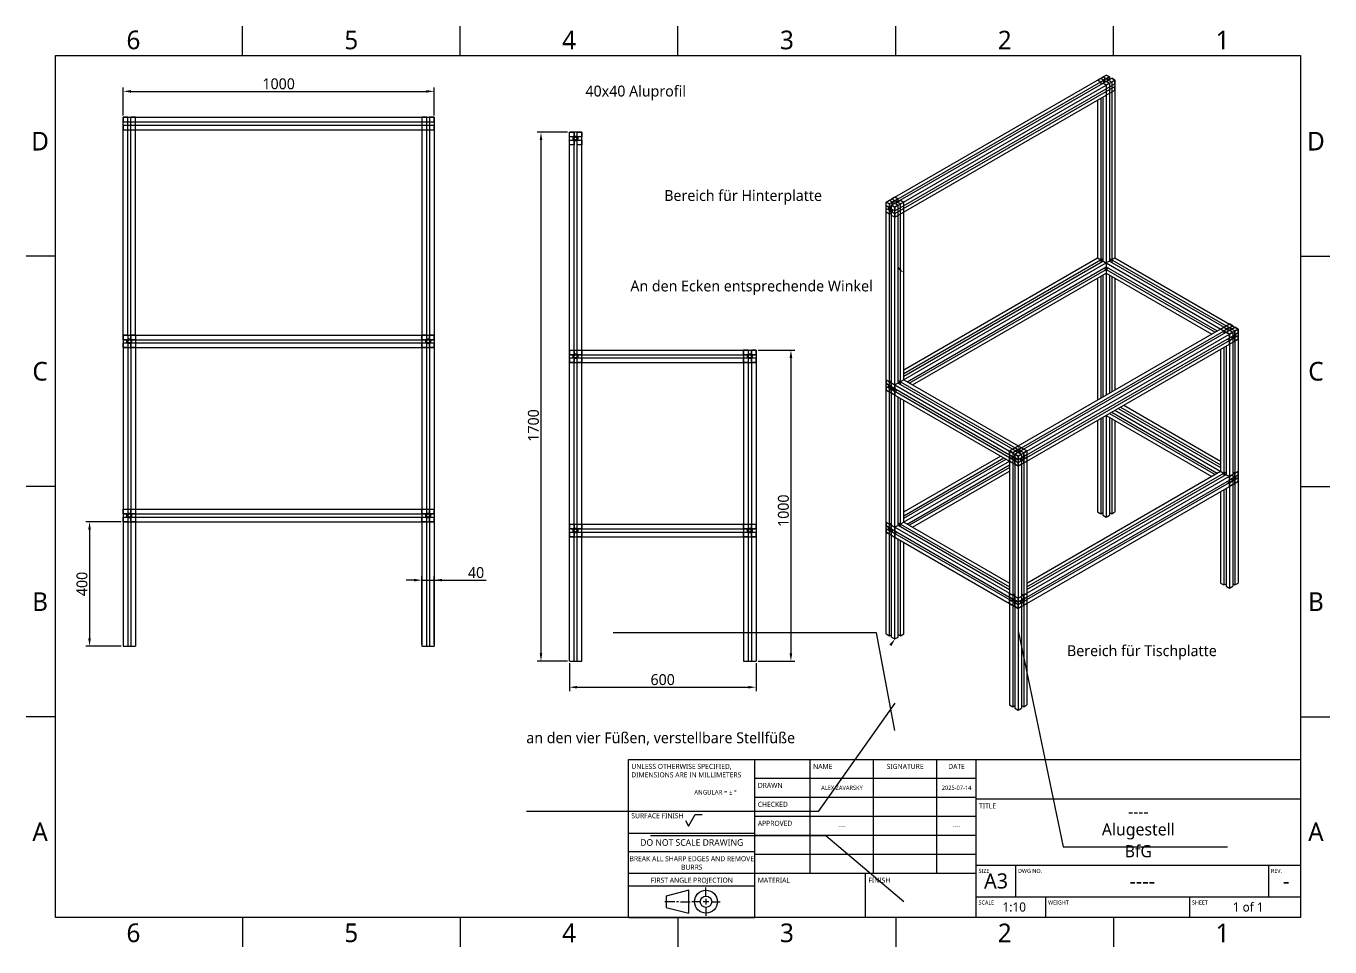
# Model space of a CAD drawing. Extents: x 1 to 420, y 0 to 296.
import ezdxf

# ---------------------------------------------------------------- set-up
doc = ezdxf.new("R2010")
doc.units = 0
doc.header["$LTSCALE"] = 12.7
doc.header["$MEASUREMENT"] = 0
doc.header["$PDMODE"] = 33
doc.header["$PDSIZE"] = 1
doc.layers.get('DEFPOINTS').update_dxf_attribs({"linetype": 'CONTINUOUS'})
for name, color, linetype in [('ANNOTATION_TEXT', 7, 'CONTINUOUS'), ('BORDER_FRAME', 7, 'CONTINUOUS'), ('BORDER_ZONES', 7, 'CONTINUOUS'), ('TITLE_BLOCK', 7, 'CONTINUOUS'), ('VISIBLE', 7, 'CONTINUOUS')]:
    doc.layers.add(name, color=color, linetype=linetype)
doc.styles.add('ONSHAPE-STANDARD', font='NotoSans-Regular.ttf')
doc.styles.add('ONSHAPE-STANDARD-DIMENSION', font='')
doc.styles.add('ONSHAPE-STANDARD-FIELDS', font='')
doc.styles.add('ONSHAPE-STANDARD-NOTESTYLE', font='Noto Sans', dxfattribs={"height": 3.5})
doc.styles.get('ONSHAPE-STANDARD-DIMENSION').set_extended_font_data('Noto Sans')
doc.styles.get('ONSHAPE-STANDARD-FIELDS').set_extended_font_data('Noto Sans')
doc.dimstyles.new('ONSHAPE-ISO-25$0', dxfattribs={"dimtxt": 3.5, "dimasz": 2.5, "dimexe": 1.25, "dimexo": 0.625, "dimtad": 1, "dimtxsty": 'ONSHAPE-STANDARD-DIMENSION', "dimcen": 2.5, "dimclrd": 7, "dimclre": 7, "dimclrt": 7, "dimadec": 1, "dimazin": 3, "dimtfac": 1, "dimtmove": 0, "dimatfit": 3})

# ---------------------------------------------------------------- blocks, each defined once
blk = doc.blocks.new('*D1')
at = {"layer": 'ANNOTATION_TEXT', "color": 7}
for p, q in [((125.67, 118.4), (123.17, 118.4)), ((128.17, 97.79), (128.17, 119.65)), ((128.17, 118.4), (132.17, 118.4)), ((132.17, 97.79), (132.17, 119.65)), ((132.17, 118.4), (148.85, 118.4)), ((134.67, 118.4), (137.17, 118.4))]:
    blk.add_line(p, q, dxfattribs=at)
for points in [[(125.67, 117.99), (125.67, 118.82), (128.17, 118.4)], [(134.67, 118.82), (134.67, 117.99), (132.17, 118.4)]]:
    blk.add_solid(points, dxfattribs=at)
at = {"layer": 'DEFPOINTS', "color": 0}
for p in [(132.17, 118.4), (132.17, 118.4), (128.17, 97.17), (132.17, 97.17)]:
    blk.add_point(p, dxfattribs=at)
at = {"layer": 'ANNOTATION_TEXT', "color": 7, "insert": (145.61, 120.82), "char_height": 3.5, "attachment_point": 5, "style": 'ONSHAPE-STANDARD-DIMENSION'}
blk.add_mtext('40', dxfattribs=at)
blk = doc.blocks.new('*D2')
at = {"layer": 'ANNOTATION_TEXT', "color": 7}
for p, q in [((236.21, 192.35), (248.04, 192.35)), ((246.79, 189.85), (246.79, 94.85)), ((236.21, 92.35), (248.04, 92.35))]:
    blk.add_line(p, q, dxfattribs=at)
for points in [[(247.21, 189.85), (246.37, 189.85), (246.79, 192.35)], [(246.37, 94.85), (247.21, 94.85), (246.79, 92.35)]]:
    blk.add_solid(points, dxfattribs=at)
at = {"layer": 'DEFPOINTS', "color": 0}
for p in [(235.58, 192.35), (235.58, 92.35), (246.79, 92.35), (246.79, 92.35)]:
    blk.add_point(p, dxfattribs=at)
at = {"layer": 'ANNOTATION_TEXT', "color": 7, "insert": (244.37, 140.72), "char_height": 3.5, "attachment_point": 5, "rotation": 90, "style": 'ONSHAPE-STANDARD-DIMENSION'}
blk.add_mtext('1000', dxfattribs=at)
blk = doc.blocks.new('*D3')
at = {"layer": 'ANNOTATION_TEXT', "color": 7}
for p, q in [((174.96, 262.35), (165.22, 262.35)), ((166.47, 259.85), (166.47, 94.85)), ((174.96, 92.35), (165.22, 92.35))]:
    blk.add_line(p, q, dxfattribs=at)
for points in [[(166.89, 259.85), (166.06, 259.85), (166.47, 262.35)], [(166.06, 94.85), (166.89, 94.85), (166.47, 92.35)]]:
    blk.add_solid(points, dxfattribs=at)
at = {"layer": 'DEFPOINTS', "color": 0}
for p in [(175.58, 262.35), (166.47, 92.35), (166.47, 92.35), (175.58, 92.35)]:
    blk.add_point(p, dxfattribs=at)
at = {"layer": 'ANNOTATION_TEXT', "color": 7, "insert": (164.05, 168.12), "char_height": 3.5, "attachment_point": 5, "rotation": 90, "style": 'ONSHAPE-STANDARD-DIMENSION'}
blk.add_mtext('1700', dxfattribs=at)
blk = doc.blocks.new('*D4')
at = {"layer": 'ANNOTATION_TEXT', "color": 7}
for p, q in [((175.58, 91.73), (175.58, 82.73)), ((235.58, 91.73), (235.58, 82.73)), ((178.08, 83.98), (233.08, 83.98))]:
    blk.add_line(p, q, dxfattribs=at)
for points in [[(178.08, 84.4), (178.08, 83.57), (175.58, 83.98)], [(233.08, 83.57), (233.08, 84.4), (235.58, 83.98)]]:
    blk.add_solid(points, dxfattribs=at)
at = {"layer": 'DEFPOINTS', "color": 0}
for p in [(175.58, 92.35), (235.58, 92.35), (235.58, 83.98), (235.58, 83.98)]:
    blk.add_point(p, dxfattribs=at)
at = {"layer": 'ANNOTATION_TEXT', "color": 7, "insert": (205.58, 86.4), "char_height": 3.5, "attachment_point": 5, "style": 'ONSHAPE-STANDARD-DIMENSION'}
blk.add_mtext('600', dxfattribs=at)
blk = doc.blocks.new('*D5')
at = {"layer": 'ANNOTATION_TEXT', "color": 7}
for p, q in [((32.17, 267.79), (32.17, 276.76)), ((132.17, 267.79), (132.17, 276.76)), ((34.67, 275.51), (129.67, 275.51))]:
    blk.add_line(p, q, dxfattribs=at)
for points in [[(34.67, 275.93), (34.67, 275.1), (32.17, 275.51)], [(129.67, 275.1), (129.67, 275.93), (132.17, 275.51)]]:
    blk.add_solid(points, dxfattribs=at)
at = {"layer": 'DEFPOINTS', "color": 0}
for p in [(132.17, 275.51), (132.17, 275.51), (32.17, 267.17), (132.17, 267.17)]:
    blk.add_point(p, dxfattribs=at)
at = {"layer": 'ANNOTATION_TEXT', "color": 7, "insert": (82.17, 277.93), "char_height": 3.5, "attachment_point": 5, "style": 'ONSHAPE-STANDARD-DIMENSION'}
blk.add_mtext('1000', dxfattribs=at)
blk = doc.blocks.new('*D6')
at = {"layer": 'ANNOTATION_TEXT', "color": 7}
for p, q in [((31.55, 137.17), (20.15, 137.17)), ((21.4, 134.67), (21.4, 99.67)), ((31.55, 97.17), (20.15, 97.17))]:
    blk.add_line(p, q, dxfattribs=at)
for points in [[(21.82, 134.67), (20.98, 134.67), (21.4, 137.17)], [(20.98, 99.67), (21.82, 99.67), (21.4, 97.17)]]:
    blk.add_solid(points, dxfattribs=at)
at = {"layer": 'DEFPOINTS', "color": 0}
for p in [(32.17, 137.17), (21.4, 97.17), (21.4, 97.17), (32.17, 97.17)]:
    blk.add_point(p, dxfattribs=at)
at = {"layer": 'ANNOTATION_TEXT', "color": 7, "insert": (18.98, 117.17), "char_height": 3.5, "attachment_point": 5, "rotation": 90, "style": 'ONSHAPE-STANDARD-DIMENSION'}
blk.add_mtext('400', dxfattribs=at)

msp = doc.modelspace()

# ---------------------------------------------------------------- linework, layer by layer
at = {"layer": 'ANNOTATION_TEXT', "extrusion": (0, 0.942037, 0.33551)}
msp.add_lwpolyline([(-283.047, -44.821), (-258.0158, -108.0167), (-201.6193, -108.0167)], dxfattribs=at)
at = {"layer": 'ANNOTATION_TEXT', "extrusion": (0, 0.746215, 0.665704)}
msp.add_lwpolyline([(-280.2186, -105.2774), (-274.3205, -152.4734), (-189.6618, -152.4734)], dxfattribs=at)
at = {"layer": 'ANNOTATION_TEXT', "extrusion": (0, 0.684416, -0.729092)}
msp.add_lwpolyline([(-319.8166, 140.1131), (-334.2777, 44.79), (-387.0549, 44.79)], dxfattribs=at)
at = {"layer": 'ANNOTATION_TEXT', "extrusion": (0, -0.501132, -0.865371)}
msp.add_lwpolyline([(280.2186, -91.1673), (255.4948, -50.8441), (161.7618, -50.8441)], dxfattribs=at)
at = {"layer": 'ANNOTATION_TEXT'}
for points in [[(281.4087, 219.1016), (283.047, 217.1678), (280.8701, 218.4657)], [(280.1668, 180.4172), (280.2186, 177.8832), (279.3478, 180.2634)], [(319.9179, 159.0209), (319.8166, 161.5533), (320.7338, 159.1906)], [(278.4333, 97.7006), (280.2186, 99.4996), (279.1133, 97.2188)]]:
    msp.add_solid(points, dxfattribs=at)
at = {"layer": 'BORDER_FRAME'}
for p, q in [((10.5, 10), (10.5, 287)), ((10.5, 287), (410.5, 287)), ((410.5, 287), (410.5, 10)), ((410.5, 10), (10.5, 10))]:
    msp.add_line(p, q, dxfattribs=at)
at = {"layer": 'BORDER_ZONES'}
for p, q in [((70.5, 287), (70.5, 296.5)), ((140.5, 287), (140.5, 296.5)), ((210.5, 287), (210.5, 296.5)), ((280.5, 287), (280.5, 296.5)), ((350.5, 287), (350.5, 296.5)), ((10.5, 222.5), (1, 222.5)), ((410.5, 222.5), (420, 222.5)), ((10.5, 148.5), (1, 148.5)), ((410.5, 148.5), (420, 148.5)), ((10.5, 74.5), (1, 74.5)), ((410.5, 74.5), (420, 74.5)), ((70.5, 10), (70.5, 0.5)), ((140.5, 10), (140.5, 0.5)), ((210.5, 10), (210.5, 0.5)), ((280.5, 10), (280.5, 0.5)), ((350.5, 10), (350.5, 0.5))]:
    msp.add_line(p, q, dxfattribs=at)
at = {"layer": 'TITLE_BLOCK'}
for p, q in [((194.6, 10), (194.6, 60.8)), ((194.6, 60.8), (235.24, 60.8)), ((235.24, 10), (235.24, 60.8)), ((235.24, 60.8), (306.36, 60.8)), ((253.02, 24.224), (253.02, 60.8)), ((273.34, 24.224), (273.34, 60.8)), ((293.66, 24.224), (293.66, 60.8)), ((306.36, 10), (306.36, 60.8)), ((306.36, 60.8), (410.5, 60.8)), ((235.24, 54.704), (306.36, 54.704)), ((235.24, 48.608), (306.36, 48.608)), ((306.36, 48.1), (410.5, 48.1)), ((213.904, 39.3298), (216.0376, 43.0253)), ((216.0376, 43.0253), (218.2728, 43.0253)), ((235.24, 42.512), (306.36, 42.512)), ((212.888, 41.0896), (213.904, 39.3298)), ((194.6, 37.0256), (235.24, 37.0256)), ((235.24, 36.416), (306.36, 36.416)), ((194.6, 31.1328), (235.24, 31.1328)), ((235.24, 30.32), (306.36, 30.32)), ((306.36, 26.764), (410.5, 26.764)), ((319.06, 16.604), (319.06, 26.764)), ((400.34, 16.604), (400.34, 26.764)), ((194.6, 24.224), (235.24, 24.224)), ((235.24, 24.224), (306.36, 24.224)), ((270.8, 10), (270.8, 24.224)), ((194.6, 20.16), (235.24, 20.16)), ((214.0056, 18.697), (206.6904, 16.8682)), ((206.6904, 16.8682), (206.6904, 13.2106)), ((214.0056, 11.3818), (214.0056, 18.697)), ((219.492, 16.8682), (219.492, 19.6114)), ((209.4336, 15.0394), (206.2332, 15.0394)), ((206.6904, 13.2106), (214.0056, 11.3818)), ((210.7138, 15.0394), (209.9822, 15.0394)), ((211.2624, 15.0394), (214.4628, 15.0394)), ((217.6632, 15.0394), (214.92, 15.0394)), ((220.4064, 15.0394), (218.5776, 15.0394)), ((219.492, 15.9538), (219.492, 14.125)), ((219.492, 13.2106), (219.492, 10.4674)), ((221.3208, 15.0394), (224.064, 15.0394)), ((306.36, 16.604), (410.5, 16.604)), ((328.712, 10), (328.712, 16.604)), ((374.94, 10), (374.94, 16.604)), ((194.6, 10), (235.24, 10))]:
    msp.add_line(p, q, dxfattribs=at)
for radius in [3.6576, 1.8288]:
    msp.add_circle((219.492, 15.0394), radius, dxfattribs=at)
at = {"layer": 'VISIBLE'}
for p, q in [((277.3902, 239.937), (348.1008, 280.7618)), ((347.0402, 280.1494), (348.1008, 280.7618)), ((348.1008, 280.7618), (349.1615, 280.1494)), ((349.1615, 280.1494), (348.1008, 280.7618)), ((278.4508, 239.3246), (349.1615, 280.1494)), ((279.1579, 238.9164), (349.8686, 279.7412)), ((280.2186, 238.304), (350.9293, 279.1288)), ((280.2186, 237.0792), (350.9293, 277.9041)), ((280.2186, 236.2628), (350.9293, 277.0876)), ((345.2724, 279.1288), (346.3331, 279.7412)), ((346.3331, 278.5164), (345.2724, 279.1288)), ((346.3331, 279.7412), (347.2169, 279.2309)), ((347.2169, 279.0268), (346.3331, 278.5164)), ((346.3331, 278.5164), (346.3331, 277.7)), ((347.9241, 279.6391), (347.0402, 280.1494)), ((347.0402, 278.1082), (347.9241, 278.6185)), ((348.1008, 277.4958), (347.0402, 278.1082)), ((347.2169, 279.2309), (347.9241, 279.6391)), ((347.9241, 278.6185), (347.2169, 279.0268)), ((347.2169, 279.0268), (347.2169, 278.2103)), ((349.1615, 278.1082), (348.1008, 277.4958)), ((348.1008, 277.4958), (348.1008, 177.8832)), ((349.1615, 280.1494), (348.2776, 279.6391)), ((348.2776, 279.6391), (348.9847, 279.2309)), ((348.9847, 279.0268), (348.2776, 278.6185)), ((348.2776, 278.6185), (349.1615, 278.1082)), ((348.9847, 279.2309), (349.8686, 279.7412)), ((349.8686, 278.5164), (348.9847, 279.0268)), ((349.1615, 280.1494), (349.1615, 279.3329)), ((349.1615, 279.3329), (349.1615, 280.1494)), ((349.1615, 278.1082), (349.1615, 220.9534)), ((349.8686, 279.7412), (350.9293, 279.1288)), ((350.9293, 279.1288), (349.8686, 279.7412)), ((350.9293, 279.1288), (349.8686, 278.5164)), ((349.8686, 278.5164), (349.8686, 220.5452)), ((350.9293, 279.1288), (350.9293, 221.9741)), ((350.9293, 277.9041), (350.9293, 279.1288)), ((350.9293, 275.8628), (350.9293, 277.0876)), ((280.2186, 235.038), (350.9293, 275.8628)), ((345.2724, 272.5968), (345.2724, 221.9741)), ((346.3331, 273.2092), (346.3331, 220.5452)), ((347.0402, 273.6175), (347.0402, 220.9534)), ((32.1704, 267.1694), (32.1704, 265.6694)), ((32.1704, 197.1694), (32.1704, 267.1694)), ((33.6704, 267.1694), (32.1704, 267.1694)), ((32.1704, 267.1694), (132.1704, 267.1694)), ((32.1704, 265.6694), (132.1704, 265.6694)), ((32.1704, 264.6694), (32.1704, 263.1694)), ((32.1704, 264.6694), (132.1704, 264.6694)), ((33.6704, 197.1694), (33.6704, 267.1694)), ((34.6704, 197.1694), (34.6704, 267.1694)), ((36.1704, 267.1694), (34.6704, 267.1694)), ((36.1704, 197.1694), (36.1704, 267.1694)), ((129.6704, 267.1694), (128.1704, 267.1694)), ((128.1704, 267.1694), (128.1704, 197.1694)), ((129.6704, 267.1694), (129.6704, 197.1694)), ((132.1704, 267.1694), (130.6704, 267.1694)), ((130.6704, 267.1694), (130.6704, 197.1694)), ((132.1704, 267.1694), (132.1704, 197.1694)), ((132.1704, 265.6694), (132.1704, 267.1694)), ((132.1704, 263.1694), (132.1704, 264.6694)), ((32.1704, 263.1694), (132.1704, 263.1694)), ((177.0821, 262.3525), (175.5821, 262.3525)), ((175.5821, 92.3525), (175.5821, 262.3525)), ((175.5821, 262.3525), (177.0821, 262.3525)), ((175.5821, 260.8525), (175.5821, 262.3525)), ((176.8321, 260.8525), (175.5821, 260.8525)), ((175.5821, 259.8525), (176.8321, 259.8525)), ((175.5821, 258.3525), (175.5821, 259.8525)), ((176.8321, 259.8525), (176.8321, 260.8525)), ((178.0821, 262.3525), (177.0821, 262.3525)), ((177.0821, 92.3525), (177.0821, 262.3525)), ((177.0821, 262.3525), (177.0821, 261.1025)), ((177.0821, 261.1025), (178.0821, 261.1025)), ((178.0821, 92.3525), (178.0821, 262.3525)), ((179.5821, 262.3525), (178.0821, 262.3525)), ((178.0821, 262.3525), (179.5821, 262.3525)), ((178.0821, 261.1025), (178.0821, 262.3525)), ((179.5821, 260.8525), (178.3321, 260.8525)), ((178.3321, 260.8525), (178.3321, 259.8525)), ((178.3321, 259.8525), (179.5821, 259.8525)), ((179.5821, 92.3525), (179.5821, 262.3525)), ((179.5821, 262.3525), (179.5821, 260.8525)), ((179.5821, 259.8525), (179.5821, 258.3525)), ((177.0821, 258.3525), (175.5821, 258.3525)), ((177.0821, 259.6025), (177.0821, 258.3525)), ((178.0821, 259.6025), (177.0821, 259.6025)), ((178.0821, 258.3525), (178.0821, 259.6025)), ((179.5821, 258.3525), (178.0821, 258.3525)), ((277.3902, 239.937), (278.4508, 240.5494)), ((278.4508, 239.3246), (277.3902, 239.937)), ((277.3902, 101.1326), (277.3902, 239.937)), ((277.3902, 239.937), (278.4508, 239.3246)), ((277.3902, 238.7122), (277.3902, 239.937)), ((278.4508, 240.5494), (279.3347, 240.039)), ((279.3347, 239.8349), (278.4508, 239.3246)), ((278.4508, 100.5202), (278.4508, 239.3246)), ((278.4508, 239.3246), (278.4508, 238.304)), ((279.1579, 240.9576), (280.2186, 241.57)), ((280.0418, 240.4473), (279.1579, 240.9576)), ((279.1579, 238.9164), (280.0418, 239.4267)), ((280.2186, 238.304), (279.1579, 238.9164)), ((279.1579, 100.1119), (279.1579, 238.9164)), ((279.1579, 238.9164), (280.2186, 238.304)), ((279.1579, 237.8957), (279.1579, 238.9164)), ((279.3347, 240.039), (280.0418, 240.4473)), ((279.3347, 239.0184), (279.3347, 239.8349)), ((280.0418, 239.4267), (279.3347, 239.8349)), ((280.2186, 241.57), (281.2792, 240.9576)), ((281.2792, 238.9164), (280.2186, 238.304)), ((281.2792, 240.9576), (280.3954, 240.4473)), ((280.3954, 240.4473), (281.1025, 240.039)), ((281.1025, 239.8349), (280.3954, 239.4267)), ((280.3954, 239.4267), (281.2792, 238.9164)), ((281.1025, 240.039), (281.9863, 240.5494)), ((281.9863, 239.3246), (281.1025, 239.8349)), ((281.2792, 240.1411), (281.2792, 240.9576)), ((281.2792, 181.7616), (281.2792, 238.9164)), ((281.9863, 240.5494), (283.047, 239.937)), ((283.047, 239.937), (281.9863, 239.3246)), ((281.9863, 181.3534), (281.9863, 239.3246)), ((283.047, 182.7822), (283.047, 239.937)), ((278.274, 238.2019), (277.3902, 238.7122)), ((277.3902, 237.8957), (278.274, 237.3854)), ((277.3902, 236.671), (277.3902, 237.8957)), ((278.4508, 236.0586), (277.3902, 236.671)), ((278.274, 237.3854), (278.274, 238.2019)), ((278.4508, 238.304), (279.1579, 238.7122)), ((278.4508, 238.304), (279.1579, 237.8957)), ((278.4508, 237.0792), (278.4508, 236.0586)), ((279.1579, 236.671), (278.4508, 237.0792)), ((278.4508, 236.0586), (279.1579, 236.4669)), ((279.1579, 235.6504), (279.1579, 236.671)), ((280.2186, 235.038), (279.1579, 235.6504)), ((279.3347, 237.5896), (279.3347, 236.7731)), ((280.2186, 237.0792), (279.3347, 237.5896)), ((279.3347, 236.7731), (280.2186, 236.2628)), ((280.2186, 99.4996), (280.2186, 238.304)), ((280.2186, 238.304), (280.2186, 237.0792)), ((280.2186, 236.2628), (280.2186, 235.038)), ((280.2186, 181.1492), (350.9293, 221.9741)), ((283.047, 186.0482), (345.2724, 221.9741)), ((283.047, 184.8235), (347.0402, 221.7699)), ((283.047, 184.007), (347.0402, 220.9534)), ((284.1077, 182.1699), (348.1008, 219.1163)), ((284.8148, 181.7616), (348.8079, 218.7081)), ((345.2724, 221.9741), (387.6988, 197.4792)), ((347.3937, 218.7081), (383.1026, 198.0915)), ((348.1008, 219.1163), (383.8097, 198.4998)), ((349.1615, 221.7699), (389.4666, 198.4998)), ((349.1615, 220.9534), (388.7595, 198.0915)), ((350.9293, 221.9741), (390.5272, 199.1122)), ((285.8754, 181.1492), (348.1008, 217.0751)), ((345.2724, 215.4421), (345.2724, 176.2503)), ((346.3331, 216.0545), (346.3331, 176.8626)), ((347.0402, 216.4627), (347.0402, 177.2709)), ((348.1008, 217.0751), (382.042, 197.4792)), ((349.1615, 216.4627), (349.1615, 178.4956)), ((349.8686, 216.0545), (349.8686, 178.9039)), ((350.9293, 215.4421), (350.9293, 179.5162)), ((32.1704, 195.6694), (32.1704, 197.1694)), ((32.1704, 197.1694), (33.6704, 197.1694)), ((32.1704, 197.1694), (32.1704, 195.6694)), ((32.1704, 197.1694), (132.1704, 197.1694)), ((33.6704, 197.1694), (32.1704, 197.1694)), ((32.1704, 197.1694), (32.1704, 97.1694)), ((33.6704, 197.1694), (33.6704, 195.9194)), ((33.6704, 197.1694), (33.6704, 97.1694)), ((34.6704, 197.1694), (36.1704, 197.1694)), ((34.6704, 195.9194), (34.6704, 197.1694)), ((36.1704, 197.1694), (34.6704, 197.1694)), ((34.6704, 197.1694), (34.6704, 97.1694)), ((36.1704, 197.1694), (36.1704, 195.6694)), ((36.1704, 197.1694), (36.1704, 97.1694)), ((128.1704, 195.6694), (128.1704, 197.1694)), ((128.1704, 197.1694), (129.6704, 197.1694)), ((129.6704, 197.1694), (128.1704, 197.1694)), ((128.1704, 197.1694), (128.1704, 97.1694)), ((129.6704, 197.1694), (129.6704, 195.9194)), ((129.6704, 197.1694), (129.6704, 97.1694)), ((130.6704, 195.9194), (130.6704, 197.1694)), ((130.6704, 197.1694), (132.1704, 197.1694)), ((130.6704, 197.1694), (130.6704, 97.1694)), ((132.1704, 197.1694), (130.6704, 197.1694)), ((132.1704, 195.6694), (132.1704, 197.1694)), ((132.1704, 197.1694), (132.1704, 195.6694)), ((132.1704, 197.1694), (132.1704, 97.1694)), ((316.9881, 159.9203), (387.6988, 200.7452)), ((318.0488, 159.3079), (388.7595, 200.1328)), ((318.7559, 158.8997), (389.4666, 199.7245)), ((319.8166, 158.2873), (390.5272, 199.1122)), ((319.8166, 157.0626), (390.5272, 197.8874)), ((319.8166, 156.2461), (390.5272, 197.0709)), ((384.8704, 199.1122), (385.931, 199.7245)), ((385.931, 198.4998), (384.8704, 199.1122)), ((385.931, 199.7245), (386.8149, 199.2142)), ((386.8149, 199.0101), (385.931, 198.4998)), ((385.931, 198.4998), (385.931, 197.6833)), ((386.6382, 200.1328), (387.6988, 200.7452)), ((387.522, 199.6225), (386.6382, 200.1328)), ((386.6382, 198.0915), (387.522, 198.6018)), ((387.6988, 197.4792), (386.6382, 198.0915)), ((386.8149, 199.2142), (387.522, 199.6225)), ((387.522, 198.6018), (386.8149, 199.0101)), ((388.7595, 200.1328), (387.6988, 200.7452)), ((387.6988, 200.7452), (388.7595, 200.1328)), ((387.6988, 197.4792), (388.7595, 198.0915)), ((388.7595, 198.0915), (387.6988, 197.4792)), ((387.6988, 196.2544), (387.6988, 197.4792)), ((387.6988, 197.4792), (387.6988, 115.8295)), ((388.7595, 200.1328), (387.8756, 199.6225)), ((387.8756, 199.6225), (388.5827, 199.2142)), ((388.5827, 199.0101), (387.8756, 198.6018)), ((387.8756, 198.6018), (388.7595, 198.0915)), ((388.5827, 199.2142), (389.4666, 199.7245)), ((389.4666, 198.4998), (388.5827, 199.0101)), ((388.7595, 198.0915), (388.7595, 197.0709)), ((388.7595, 198.0915), (388.7595, 116.4419)), ((388.7595, 197.0709), (389.4666, 197.4792)), ((390.5272, 199.1122), (389.4666, 199.7245)), ((389.4666, 199.7245), (390.5272, 199.1122)), ((389.4666, 198.4998), (390.5272, 199.1122)), ((390.5272, 199.1122), (389.4666, 198.4998)), ((389.4666, 197.4792), (389.4666, 198.4998)), ((389.4666, 198.4998), (389.4666, 116.8501)), ((390.5272, 197.8874), (389.6434, 197.3771)), ((389.6434, 197.3771), (389.6434, 196.5606)), ((389.6434, 196.5606), (390.5272, 197.0709)), ((390.5272, 197.8874), (390.5272, 199.1122)), ((390.5272, 199.1122), (390.5272, 197.8874)), ((390.5272, 199.1122), (390.5272, 117.4625)), ((390.5272, 195.8462), (390.5272, 197.0709)), ((390.5272, 197.0709), (390.5272, 195.8462)), ((33.4204, 195.6694), (32.1704, 195.6694)), ((32.1704, 195.6694), (132.1704, 195.6694)), ((32.1704, 194.6694), (33.4204, 194.6694)), ((32.1704, 193.1694), (32.1704, 194.6694)), ((32.1704, 194.6694), (32.1704, 193.1694)), ((32.1704, 194.6694), (132.1704, 194.6694)), ((33.6704, 193.1694), (32.1704, 193.1694)), ((32.1704, 193.1694), (132.1704, 193.1694)), ((33.4204, 194.6694), (33.4204, 195.6694)), ((33.6704, 195.9194), (34.6704, 195.9194)), ((34.6704, 194.4194), (33.6704, 194.4194)), ((33.6704, 194.4194), (33.6704, 193.1694)), ((34.6704, 193.1694), (34.6704, 194.4194)), ((36.1704, 193.1694), (34.6704, 193.1694)), ((34.9204, 195.6694), (34.9204, 194.6694)), ((36.1704, 195.6694), (34.9204, 195.6694)), ((34.9204, 194.6694), (36.1704, 194.6694)), ((36.1704, 194.6694), (36.1704, 193.1694)), ((129.4204, 195.6694), (128.1704, 195.6694)), ((128.1704, 194.6694), (129.4204, 194.6694)), ((128.1704, 193.1694), (128.1704, 194.6694)), ((129.6704, 193.1694), (128.1704, 193.1694)), ((129.4204, 194.6694), (129.4204, 195.6694)), ((129.6704, 195.9194), (130.6704, 195.9194)), ((129.6704, 194.4194), (129.6704, 193.1694)), ((130.6704, 194.4194), (129.6704, 194.4194)), ((130.6704, 193.1694), (130.6704, 194.4194)), ((132.1704, 193.1694), (130.6704, 193.1694)), ((130.9204, 195.6694), (130.9204, 194.6694)), ((132.1704, 195.6694), (130.9204, 195.6694)), ((130.9204, 194.6694), (132.1704, 194.6694)), ((132.1704, 193.1694), (132.1704, 194.6694)), ((132.1704, 194.6694), (132.1704, 193.1694)), ((319.8166, 155.0213), (390.5272, 195.8462)), ((385.931, 193.1926), (385.931, 151.9595)), ((386.6382, 193.6008), (386.6382, 152.3677)), ((386.9917, 195.8462), (387.6988, 195.4379)), ((388.5827, 196.7647), (387.6988, 196.2544)), ((387.6988, 195.4379), (388.5827, 195.9482)), ((387.6988, 194.2132), (387.6988, 195.4379)), ((388.7595, 194.8256), (387.6988, 194.2132)), ((388.5827, 195.9482), (388.5827, 196.7647)), ((389.4666, 196.2544), (388.7595, 195.8462)), ((388.7595, 195.8462), (388.7595, 194.8256)), ((389.4666, 195.2338), (389.4666, 196.2544)), ((390.5272, 195.8462), (389.4666, 195.2338)), ((175.5821, 190.8525), (175.5821, 192.3525)), ((175.5821, 192.3525), (177.0821, 192.3525)), ((175.5821, 192.3525), (235.5821, 192.3525)), ((175.5821, 192.3525), (175.5821, 190.8525)), ((176.8321, 190.8525), (175.5821, 190.8525)), ((175.5821, 190.8525), (235.5821, 190.8525)), ((175.5821, 188.3525), (175.5821, 189.8525)), ((175.5821, 189.8525), (176.8321, 189.8525)), ((175.5821, 189.8525), (175.5821, 188.3525)), ((175.5821, 189.8525), (235.5821, 189.8525)), ((176.8321, 189.8525), (176.8321, 190.8525)), ((177.0821, 192.3525), (177.0821, 191.1025)), ((177.0821, 191.1025), (178.0821, 191.1025)), ((178.0821, 189.6025), (177.0821, 189.6025)), ((177.0821, 189.6025), (177.0821, 188.3525)), ((178.0821, 191.1025), (178.0821, 192.3525)), ((178.0821, 192.3525), (179.5821, 192.3525)), ((178.0821, 188.3525), (178.0821, 189.6025)), ((179.5821, 190.8525), (178.3321, 190.8525)), ((178.3321, 190.8525), (178.3321, 189.8525)), ((178.3321, 189.8525), (179.5821, 189.8525)), ((179.5821, 192.3525), (179.5821, 190.8525)), ((179.5821, 189.8525), (179.5821, 188.3525)), ((231.5821, 192.3525), (233.0821, 192.3525)), ((231.5821, 190.8525), (231.5821, 192.3525)), ((233.0821, 192.3525), (231.5821, 192.3525)), ((231.5821, 192.3525), (231.5821, 92.3525)), ((232.8321, 190.8525), (231.5821, 190.8525)), ((231.5821, 189.8525), (232.8321, 189.8525)), ((231.5821, 188.3525), (231.5821, 189.8525)), ((232.8321, 189.8525), (232.8321, 190.8525)), ((233.0821, 192.3525), (233.0821, 191.1025)), ((233.0821, 192.3525), (233.0821, 92.3525)), ((233.0821, 191.1025), (234.0821, 191.1025)), ((233.0821, 189.6025), (233.0821, 188.3525)), ((234.0821, 189.6025), (233.0821, 189.6025)), ((234.0821, 192.3525), (235.5821, 192.3525)), ((234.0821, 191.1025), (234.0821, 192.3525)), ((234.0821, 192.3525), (234.0821, 92.3525)), ((235.5821, 192.3525), (234.0821, 192.3525)), ((234.0821, 188.3525), (234.0821, 189.6025)), ((235.5821, 190.8525), (234.3321, 190.8525)), ((234.3321, 190.8525), (234.3321, 189.8525)), ((234.3321, 189.8525), (235.5821, 189.8525)), ((235.5821, 190.8525), (235.5821, 192.3525)), ((235.5821, 192.3525), (235.5821, 190.8525)), ((235.5821, 192.3525), (235.5821, 92.3525)), ((235.5821, 188.3525), (235.5821, 189.8525)), ((235.5821, 189.8525), (235.5821, 188.3525)), ((384.8704, 192.5802), (384.8704, 153.3883)), ((177.0821, 188.3525), (175.5821, 188.3525)), ((175.5821, 188.3525), (235.5821, 188.3525)), ((179.5821, 188.3525), (178.0821, 188.3525)), ((233.0821, 188.3525), (231.5821, 188.3525)), ((235.5821, 188.3525), (234.0821, 188.3525)), ((277.3902, 182.7822), (278.4508, 182.1699)), ((277.3902, 181.5575), (277.3902, 182.7822)), ((277.3902, 182.7822), (277.3902, 181.5575)), ((277.3902, 182.7822), (319.8166, 158.2873)), ((278.274, 181.0472), (277.3902, 181.5575)), ((277.3902, 181.5575), (319.8166, 157.0626)), ((277.3902, 180.741), (278.274, 180.2307)), ((277.3902, 179.5162), (277.3902, 180.741)), ((277.3902, 180.741), (277.3902, 179.5162)), ((277.3902, 180.741), (319.8166, 156.2461)), ((278.274, 180.2307), (278.274, 181.0472)), ((278.4508, 182.1699), (279.1579, 182.5781)), ((278.4508, 182.1699), (278.4508, 181.1492)), ((278.4508, 181.1492), (279.1579, 180.741)), ((279.1579, 181.7616), (280.2186, 181.1492)), ((279.1579, 180.741), (279.1579, 181.7616)), ((280.2186, 179.9245), (279.3347, 180.4348)), ((279.3347, 180.4348), (279.3347, 179.6183)), ((280.2186, 181.1492), (280.2186, 179.9245)), ((281.2792, 182.5781), (321.5843, 159.3079)), ((281.2792, 181.7616), (320.8772, 158.8997)), ((283.047, 182.7822), (322.645, 159.9203)), ((278.4508, 178.9039), (277.3902, 179.5162)), ((277.3902, 179.5162), (319.8166, 155.0213)), ((279.1579, 179.5162), (278.4508, 179.9245)), ((278.4508, 179.9245), (278.4508, 178.9039)), ((279.1579, 178.4956), (279.1579, 179.5162)), ((280.2186, 177.8832), (279.1579, 178.4956)), ((279.3347, 179.6183), (280.2186, 179.108)), ((280.2186, 179.108), (280.9257, 179.5162)), ((280.2186, 179.108), (280.2186, 177.8832)), ((281.2792, 136.0378), (281.2792, 177.2709)), ((281.9863, 135.6295), (281.9863, 176.8626)), ((283.047, 137.0584), (283.047, 176.2503)), ((349.1615, 171.9636), (383.1026, 152.3677)), ((349.8686, 172.3719), (383.8097, 152.776)), ((350.9293, 172.9843), (387.6988, 151.7554)), ((351.9899, 173.5966), (384.8704, 154.6131)), ((352.697, 174.0049), (384.8704, 155.4296)), ((353.7577, 174.6173), (384.8704, 156.6543)), ((345.2724, 169.7183), (345.2724, 140.3244)), ((346.3331, 170.3307), (346.3331, 139.712)), ((347.0402, 170.7389), (347.0402, 139.3038)), ((348.1008, 171.3513), (348.1008, 138.6914)), ((348.1008, 171.3513), (382.042, 151.7554)), ((349.1615, 170.7389), (349.1615, 139.3038)), ((349.8686, 170.3307), (349.8686, 139.712)), ((350.9293, 169.7183), (350.9293, 140.3244)), ((316.9881, 159.9203), (318.0488, 160.5327)), ((316.9881, 159.9203), (318.0488, 159.3079)), ((316.9881, 158.6956), (316.9881, 159.9203)), ((316.9881, 159.9203), (316.9881, 78.2707)), ((318.0488, 159.3079), (316.9881, 159.9203)), ((318.0488, 160.5327), (318.9327, 160.0224)), ((318.9327, 159.8183), (318.0488, 159.3079)), ((318.0488, 159.3079), (318.0488, 158.2873)), ((318.0488, 159.3079), (318.0488, 77.6583)), ((318.7559, 160.9409), (319.8166, 161.5533)), ((319.6398, 160.4306), (318.7559, 160.9409)), ((318.7559, 158.8997), (319.6398, 159.41)), ((318.9327, 160.0224), (319.6398, 160.4306)), ((319.6398, 159.41), (318.9327, 159.8183)), ((319.8166, 161.5533), (320.8772, 160.9409)), ((320.8772, 160.9409), (319.9933, 160.4306)), ((319.9933, 160.4306), (320.7004, 160.0224)), ((320.7004, 159.8183), (319.9933, 159.41)), ((319.9933, 159.41), (320.8772, 158.8997)), ((320.7004, 160.0224), (321.5843, 160.5327)), ((321.5843, 159.3079), (320.7004, 159.8183)), ((321.5843, 160.5327), (322.645, 159.9203)), ((321.5843, 159.3079), (322.645, 159.9203)), ((322.645, 159.9203), (321.5843, 159.3079)), ((321.5843, 158.2873), (321.5843, 159.3079)), ((321.5843, 159.3079), (321.5843, 77.6583)), ((322.645, 159.9203), (322.645, 158.6956)), ((322.645, 159.9203), (322.645, 78.2707)), ((280.2186, 135.4254), (316.9881, 156.6543)), ((283.047, 140.3244), (314.1597, 158.2873)), ((283.047, 139.0997), (315.2204, 157.675)), ((283.047, 138.2832), (315.9275, 157.2667)), ((284.1077, 136.446), (316.9881, 155.4296)), ((317.872, 158.1853), (316.9881, 158.6956)), ((316.9881, 157.8791), (317.872, 157.3688)), ((316.9881, 156.6543), (316.9881, 157.8791)), ((318.0488, 156.042), (316.9881, 156.6543)), ((317.872, 157.3688), (317.872, 158.1853)), ((318.0488, 158.2873), (318.7559, 157.8791)), ((318.0488, 157.0626), (318.0488, 156.042)), ((318.7559, 156.6543), (318.0488, 157.0626)), ((318.7559, 158.8997), (319.8166, 158.2873)), ((318.7559, 157.8791), (318.7559, 158.8997)), ((318.7559, 158.8997), (318.7559, 77.25)), ((319.8166, 158.2873), (318.7559, 158.8997)), ((318.7559, 155.6337), (318.7559, 156.6543)), ((319.8166, 155.0213), (318.7559, 155.6337)), ((318.9327, 157.5729), (318.9327, 156.7564)), ((319.8166, 157.0626), (318.9327, 157.5729)), ((318.9327, 156.7564), (319.8166, 156.2461)), ((319.8166, 158.2873), (320.8772, 158.8997)), ((320.8772, 158.8997), (319.8166, 158.2873)), ((319.8166, 157.0626), (319.8166, 158.2873)), ((319.8166, 158.2873), (319.8166, 157.0626)), ((319.8166, 158.2873), (319.8166, 76.6377)), ((320.7004, 157.5729), (319.8166, 157.0626)), ((319.8166, 156.2461), (320.7004, 156.7564)), ((319.8166, 155.0213), (319.8166, 156.2461)), ((319.8166, 156.2461), (319.8166, 155.0213)), ((320.8772, 155.6337), (319.8166, 155.0213)), ((320.7004, 156.7564), (320.7004, 157.5729)), ((320.8772, 158.8997), (320.8772, 157.8791)), ((320.8772, 158.8997), (320.8772, 77.25)), ((320.8772, 157.8791), (321.5843, 158.2873)), ((321.5843, 157.0626), (320.8772, 156.6543)), ((320.8772, 156.6543), (320.8772, 155.6337)), ((321.5843, 156.042), (321.5843, 157.0626)), ((322.645, 156.6543), (321.5843, 156.042)), ((322.645, 158.6956), (321.7611, 158.1853)), ((321.7611, 158.1853), (321.7611, 157.3688)), ((321.7611, 157.3688), (322.645, 157.8791)), ((322.645, 157.8791), (322.645, 156.6543)), ((284.8148, 136.0378), (316.9881, 154.6131)), ((285.8754, 135.4254), (316.9881, 153.3883)), ((319.8166, 112.5635), (390.5272, 153.3883)), ((319.8166, 111.3388), (390.5272, 152.1636)), ((319.8166, 110.5223), (390.5272, 151.3471)), ((322.645, 117.4625), (384.8704, 153.3883)), ((322.645, 116.2378), (386.6382, 153.1842)), ((322.645, 115.4213), (386.6382, 152.3677)), ((387.6988, 151.7554), (388.7595, 152.3677)), ((387.6988, 150.5306), (387.6988, 151.7554)), ((388.5827, 151.0409), (387.6988, 150.5306)), ((388.5827, 150.2244), (388.5827, 151.0409)), ((388.7595, 153.1842), (389.4666, 152.776)), ((388.7595, 152.3677), (388.7595, 151.3471)), ((388.7595, 151.3471), (389.4666, 151.7554)), ((389.4666, 152.776), (390.5272, 153.3883)), ((389.4666, 151.7554), (389.4666, 152.776)), ((390.5272, 152.1636), (389.6434, 151.6533)), ((389.6434, 151.6533), (389.6434, 150.8368)), ((389.6434, 150.8368), (390.5272, 151.3471)), ((390.5272, 152.1636), (390.5272, 153.3883)), ((390.5272, 153.3883), (390.5272, 152.1636)), ((390.5272, 150.1224), (390.5272, 151.3471)), ((390.5272, 151.3471), (390.5272, 150.1224)), ((319.8166, 109.2975), (390.5272, 150.1224)), ((384.8704, 146.8564), (384.8704, 117.4625)), ((385.931, 147.4687), (385.931, 116.8501)), ((386.6382, 147.877), (386.6382, 116.4419)), ((386.9917, 150.1224), (387.6988, 149.7141)), ((387.6988, 149.7141), (388.5827, 150.2244)), ((387.6988, 148.4894), (387.6988, 149.7141)), ((388.7595, 149.1017), (387.6988, 148.4894)), ((389.4666, 150.5306), (388.7595, 150.1224)), ((388.7595, 150.1224), (388.7595, 149.1017)), ((389.4666, 149.51), (389.4666, 150.5306)), ((390.5272, 150.1224), (389.4666, 149.51)), ((32.1704, 141.1694), (32.1704, 139.6694)), ((32.1704, 141.1694), (132.1704, 141.1694)), ((32.1704, 139.6694), (32.1704, 141.1694)), ((32.1704, 141.1694), (33.6704, 141.1694)), ((32.1704, 139.6694), (132.1704, 139.6694)), ((33.4204, 139.6694), (32.1704, 139.6694)), ((32.1704, 138.6694), (32.1704, 137.1694)), ((32.1704, 138.6694), (132.1704, 138.6694)), ((32.1704, 138.6694), (33.4204, 138.6694)), ((32.1704, 137.1694), (32.1704, 138.6694)), ((33.4204, 138.6694), (33.4204, 139.6694)), ((33.6704, 141.1694), (33.6704, 139.9194)), ((33.6704, 139.9194), (34.6704, 139.9194)), ((33.6704, 138.4194), (33.6704, 137.1694)), ((34.6704, 138.4194), (33.6704, 138.4194)), ((34.6704, 139.9194), (34.6704, 141.1694)), ((34.6704, 141.1694), (36.1704, 141.1694)), ((34.6704, 137.1694), (34.6704, 138.4194)), ((34.9204, 139.6694), (34.9204, 138.6694)), ((36.1704, 139.6694), (34.9204, 139.6694)), ((34.9204, 138.6694), (36.1704, 138.6694)), ((36.1704, 141.1694), (36.1704, 139.6694)), ((36.1704, 138.6694), (36.1704, 137.1694)), ((128.1704, 139.6694), (128.1704, 141.1694)), ((128.1704, 141.1694), (129.6704, 141.1694)), ((129.4204, 139.6694), (128.1704, 139.6694)), ((128.1704, 138.6694), (129.4204, 138.6694)), ((128.1704, 137.1694), (128.1704, 138.6694)), ((129.4204, 138.6694), (129.4204, 139.6694)), ((129.6704, 141.1694), (129.6704, 139.9194)), ((129.6704, 139.9194), (130.6704, 139.9194)), ((129.6704, 138.4194), (129.6704, 137.1694)), ((130.6704, 138.4194), (129.6704, 138.4194)), ((130.6704, 139.9194), (130.6704, 141.1694)), ((130.6704, 141.1694), (132.1704, 141.1694)), ((130.6704, 137.1694), (130.6704, 138.4194)), ((130.9204, 139.6694), (130.9204, 138.6694)), ((132.1704, 139.6694), (130.9204, 139.6694)), ((130.9204, 138.6694), (132.1704, 138.6694)), ((132.1704, 139.6694), (132.1704, 141.1694)), ((132.1704, 141.1694), (132.1704, 139.6694)), ((132.1704, 137.1694), (132.1704, 138.6694)), ((132.1704, 138.6694), (132.1704, 137.1694)), ((345.2724, 140.3244), (346.3331, 139.712)), ((346.3331, 139.712), (347.0402, 140.1203)), ((347.0402, 139.3038), (348.1008, 138.6914)), ((348.1008, 138.6914), (349.1615, 139.3038)), ((349.1615, 140.1203), (349.8686, 139.712)), ((349.8686, 139.712), (350.9293, 140.3244)), ((32.1704, 137.1694), (132.1704, 137.1694)), ((33.6704, 137.1694), (32.1704, 137.1694)), ((36.1704, 137.1694), (34.6704, 137.1694)), ((129.6704, 137.1694), (128.1704, 137.1694)), ((132.1704, 137.1694), (130.6704, 137.1694)), ((175.5821, 136.3525), (177.0821, 136.3525)), ((175.5821, 134.8525), (175.5821, 136.3525)), ((175.5821, 136.3525), (235.5821, 136.3525)), ((175.5821, 136.3525), (175.5821, 134.8525)), ((176.8321, 134.8525), (175.5821, 134.8525)), ((175.5821, 134.8525), (235.5821, 134.8525)), ((176.8321, 133.8525), (176.8321, 134.8525)), ((177.0821, 136.3525), (177.0821, 135.1025)), ((177.0821, 135.1025), (178.0821, 135.1025)), ((178.0821, 136.3525), (179.5821, 136.3525)), ((178.0821, 135.1025), (178.0821, 136.3525)), ((179.5821, 134.8525), (178.3321, 134.8525)), ((178.3321, 134.8525), (178.3321, 133.8525)), ((179.5821, 136.3525), (179.5821, 134.8525)), ((231.5821, 136.3525), (233.0821, 136.3525)), ((231.5821, 134.8525), (231.5821, 136.3525)), ((232.8321, 134.8525), (231.5821, 134.8525)), ((232.8321, 133.8525), (232.8321, 134.8525)), ((233.0821, 136.3525), (233.0821, 135.1025)), ((233.0821, 135.1025), (234.0821, 135.1025)), ((234.0821, 136.3525), (235.5821, 136.3525)), ((234.0821, 135.1025), (234.0821, 136.3525)), ((235.5821, 134.8525), (234.3321, 134.8525)), ((234.3321, 134.8525), (234.3321, 133.8525)), ((235.5821, 136.3525), (235.5821, 134.8525)), ((235.5821, 134.8525), (235.5821, 136.3525)), ((277.3902, 137.0584), (278.4508, 136.446)), ((277.3902, 135.8337), (277.3902, 137.0584)), ((277.3902, 137.0584), (277.3902, 135.8337)), ((277.3902, 137.0584), (319.8166, 112.5635)), ((278.274, 135.3234), (277.3902, 135.8337)), ((277.3902, 135.8337), (319.8166, 111.3388)), ((277.3902, 135.0172), (278.274, 134.5069)), ((277.3902, 133.7924), (277.3902, 135.0172)), ((277.3902, 135.0172), (277.3902, 133.7924)), ((277.3902, 135.0172), (319.8166, 110.5223)), ((278.274, 134.5069), (278.274, 135.3234)), ((278.4508, 136.446), (279.1579, 136.8543)), ((278.4508, 136.446), (278.4508, 135.4254)), ((278.4508, 135.4254), (279.1579, 135.0172)), ((278.4508, 134.2007), (278.4508, 133.1801)), ((279.1579, 133.7924), (278.4508, 134.2007)), ((279.1579, 136.0378), (280.2186, 135.4254)), ((279.1579, 135.0172), (279.1579, 136.0378)), ((280.2186, 134.2007), (279.3347, 134.711)), ((279.3347, 134.711), (279.3347, 133.8945)), ((280.2186, 135.4254), (280.2186, 134.2007)), ((281.2792, 136.8543), (316.9881, 116.2378)), ((281.2792, 136.0378), (316.9881, 115.4213)), ((283.047, 137.0584), (316.9881, 117.4625)), ((175.5821, 133.8525), (176.8321, 133.8525)), ((175.5821, 132.3525), (175.5821, 133.8525)), ((175.5821, 133.8525), (175.5821, 132.3525)), ((175.5821, 133.8525), (235.5821, 133.8525)), ((177.0821, 132.3525), (175.5821, 132.3525)), ((175.5821, 132.3525), (235.5821, 132.3525)), ((177.0821, 133.6025), (177.0821, 132.3525)), ((178.0821, 133.6025), (177.0821, 133.6025)), ((178.0821, 132.3525), (178.0821, 133.6025)), ((179.5821, 132.3525), (178.0821, 132.3525)), ((178.3321, 133.8525), (179.5821, 133.8525)), ((179.5821, 133.8525), (179.5821, 132.3525)), ((231.5821, 133.8525), (232.8321, 133.8525)), ((231.5821, 132.3525), (231.5821, 133.8525)), ((233.0821, 132.3525), (231.5821, 132.3525)), ((233.0821, 133.6025), (233.0821, 132.3525)), ((234.0821, 133.6025), (233.0821, 133.6025)), ((234.0821, 132.3525), (234.0821, 133.6025)), ((235.5821, 132.3525), (234.0821, 132.3525)), ((234.3321, 133.8525), (235.5821, 133.8525)), ((235.5821, 133.8525), (235.5821, 132.3525)), ((235.5821, 132.3525), (235.5821, 133.8525)), ((278.4508, 133.1801), (277.3902, 133.7924)), ((277.3902, 133.7924), (319.8166, 109.2975)), ((279.1579, 132.7718), (279.1579, 133.7924)), ((280.2186, 132.1594), (279.1579, 132.7718)), ((279.3347, 133.8945), (280.2186, 133.3842)), ((280.2186, 133.3842), (280.9257, 133.7924)), ((280.2186, 133.3842), (280.2186, 132.1594)), ((281.2792, 100.1119), (281.2792, 131.5471)), ((281.9863, 100.5202), (281.9863, 131.1388)), ((283.047, 101.1326), (283.047, 130.5264)), ((384.8704, 117.4625), (385.931, 116.8501)), ((389.4666, 116.8501), (390.5272, 117.4625)), ((316.9881, 114.1965), (318.0488, 113.5841)), ((316.9881, 112.9718), (316.9881, 114.1965)), ((318.0488, 113.5841), (318.7559, 113.9924)), ((318.0488, 113.5841), (318.0488, 112.5635)), ((318.7559, 113.1759), (319.8166, 112.5635)), ((318.7559, 112.1553), (318.7559, 113.1759)), ((319.8166, 112.5635), (320.8772, 113.1759)), ((320.8772, 113.9924), (321.5843, 113.5841)), ((320.8772, 113.1759), (320.8772, 112.1553)), ((321.5843, 113.5841), (322.645, 114.1965)), ((321.5843, 112.5635), (321.5843, 113.5841)), ((322.645, 114.1965), (322.645, 112.9718)), ((385.931, 116.8501), (386.6382, 117.2584)), ((386.6382, 116.4419), (387.6988, 115.8295)), ((387.6988, 115.8295), (388.7595, 116.4419)), ((388.7595, 117.2584), (389.4666, 116.8501)), ((317.872, 112.4615), (316.9881, 112.9718)), ((316.9881, 112.1553), (317.872, 111.645)), ((316.9881, 110.9305), (316.9881, 112.1553)), ((318.0488, 110.3182), (316.9881, 110.9305)), ((317.872, 111.645), (317.872, 112.4615)), ((318.0488, 112.5635), (318.7559, 112.1553)), ((318.0488, 111.3388), (318.0488, 110.3182)), ((318.7559, 110.9305), (318.0488, 111.3388)), ((318.7559, 109.9099), (318.7559, 110.9305)), ((319.8166, 109.2975), (318.7559, 109.9099)), ((319.8166, 111.3388), (318.9327, 111.8491)), ((318.9327, 111.8491), (318.9327, 111.0326)), ((318.9327, 111.0326), (319.8166, 110.5223)), ((319.8166, 112.5635), (319.8166, 111.3388)), ((319.8166, 111.3388), (319.8166, 112.5635)), ((320.7004, 111.8491), (319.8166, 111.3388)), ((319.8166, 110.5223), (320.7004, 111.0326)), ((319.8166, 110.5223), (319.8166, 109.2975)), ((319.8166, 109.2975), (319.8166, 110.5223)), ((320.8772, 109.9099), (319.8166, 109.2975)), ((320.7004, 111.0326), (320.7004, 111.8491)), ((320.8772, 112.1553), (321.5843, 112.5635)), ((321.5843, 111.3388), (320.8772, 110.9305)), ((320.8772, 110.9305), (320.8772, 109.9099)), ((321.5843, 110.3182), (321.5843, 111.3388)), ((322.645, 110.9305), (321.5843, 110.3182)), ((322.645, 112.9718), (321.7611, 112.4615)), ((321.7611, 112.4615), (321.7611, 111.645)), ((321.7611, 111.645), (322.645, 112.1553)), ((322.645, 112.1553), (322.645, 110.9305)), ((277.3902, 101.1326), (278.4508, 100.5202)), ((278.4508, 100.5202), (279.1579, 100.9284)), ((281.2792, 100.9284), (281.9863, 100.5202)), ((281.9863, 100.5202), (283.047, 101.1326)), ((32.1704, 97.1694), (33.6704, 97.1694)), ((33.6704, 97.1694), (34.6704, 97.1694)), ((34.6704, 97.1694), (36.1704, 97.1694)), ((128.1704, 97.1694), (129.6704, 97.1694)), ((129.6704, 97.1694), (130.6704, 97.1694)), ((130.6704, 97.1694), (132.1704, 97.1694)), ((279.1579, 100.1119), (280.2186, 99.4996)), ((280.2186, 99.4996), (281.2792, 100.1119)), ((175.5821, 92.3525), (177.0821, 92.3525)), ((177.0821, 92.3525), (178.0821, 92.3525)), ((178.0821, 92.3525), (179.5821, 92.3525)), ((231.5821, 92.3525), (233.0821, 92.3525)), ((233.0821, 92.3525), (234.0821, 92.3525)), ((234.0821, 92.3525), (235.5821, 92.3525)), ((316.9881, 78.2707), (318.0488, 77.6583)), ((318.0488, 77.6583), (318.7559, 78.0665)), ((318.7559, 77.25), (319.8166, 76.6377)), ((319.8166, 76.6377), (320.8772, 77.25)), ((320.8772, 78.0665), (321.5843, 77.6583)), ((321.5843, 77.6583), (322.645, 78.2707))]:
    msp.add_line(p, q, dxfattribs=at)
for centre in [(177.5821, 260.3525), (34.1704, 195.1694), (130.1704, 195.1694), (177.5821, 190.3525), (233.5821, 190.3525), (34.1704, 139.1694), (130.1704, 139.1694), (177.5821, 134.3525), (233.5821, 134.3525)]:
    msp.add_circle(centre, 0.5, dxfattribs=at)
at = {"layer": 'VISIBLE', "extrusion": (0, 0, -1)}
for centre, major_axis in [((348.1008, 279.1288), (0.5, 0)), ((280.2186, 239.937), (0.5, 0)), ((278.8044, 237.4875), (-0.25, 0.433)), ((387.6988, 199.1122), (0.5, 0)), ((389.113, 196.6627), (-0.25, -0.433)), ((278.8044, 180.3327), (-0.25, 0.433)), ((319.8166, 159.9203), (0.5, 0)), ((318.4023, 157.4708), (-0.25, 0.433)), ((321.2308, 157.4708), (-0.25, -0.433)), ((389.113, 150.9389), (-0.25, -0.433)), ((278.8044, 134.6089), (-0.25, 0.433)), ((318.4023, 111.747), (-0.25, 0.433)), ((321.2308, 111.747), (-0.25, -0.433))]:
    msp.add_ellipse(centre, major_axis=major_axis, ratio=0.57735027, dxfattribs=at)

# ---------------------------------------------------------------- texts
at = {"layer": 'ANNOTATION_TEXT', "char_height": 3.5, "style": 'ONSHAPE-STANDARD-NOTESTYLE'}
for s, insert, width, attachment_point in [('40x40 Aluprofil', (180.7597, 277.3585), 34.589918, 1), ('Bereich für Hinterplatte', (256.7658, 241.4501), 55.146458, 6), ('An den Ecken entsprechende Winkel', (273.0705, 212.3682), 83.408719, 6), ('Bereich für Tischplatte', (335.5277, 95.1336), 51.527248, 4), ('an den vier Füßen, verstellbare Stellfüße', (161.7618, 67.4128), 92.48297, 4)]:
    msp.add_mtext(s, dxfattribs=dict(at, insert=insert, width=width, attachment_point=attachment_point))
at = {"layer": 'BORDER_ZONES', "char_height": 6, "attachment_point": 5, "style": 'ONSHAPE-STANDARD'}
for s, insert in [('6', (35.5, 292)), ('5', (105.5, 292)), ('4', (175.5, 292)), ('3', (245.5, 292)), ('2', (315.5, 292)), ('1', (385.5, 292)), ('D', (5.5, 259.5)), ('D', (415.5, 259.5)), ('C', (5.5, 185.5)), ('C', (415.5, 185.5)), ('B', (5.5, 111.5)), ('B', (415.5, 111.5)), ('A', (5.5, 37.5)), ('A', (415.5, 37.5)), ('6', (35.5, 5)), ('5', (105.5, 5)), ('4', (175.5, 5)), ('3', (245.5, 5)), ('2', (315.5, 5)), ('1', (385.5, 5))]:
    msp.add_mtext(s, dxfattribs=dict(at, insert=insert))
at = {"layer": 'TITLE_BLOCK'}
for s, insert, char_height, width, attachment_point, style in [('UNLESS OTHERWISE SPECIFIED, DIMENSIONS ARE IN MILLIMETERS', (195.4941, 59.337), 1.6256, 39.8272, 1, 'ONSHAPE-STANDARD'), ('NAME', (253.9141, 59.337), 1.6256, 19.9136, 1, 'ONSHAPE-STANDARD'), ('SIGNATURE', (283.5, 59.337), 1.6256, 19.9136, 2, 'ONSHAPE-STANDARD'), ('DATE', (300.01, 59.337), 1.6256, 12.446, 2, 'ONSHAPE-STANDARD'), ('^JANGULAR = ± °^J', (215.7247, 53.3873), 1.46304, 19.9136, 1, 'ONSHAPE-STANDARD'), ('DRAWN', (236.1341, 53.241), 1.6256, 17.4244, 1, 'ONSHAPE-STANDARD'), ('ALEX ZAVARSKY', (263.18, 51.656), 1.365504, 20.32, 5, 'ONSHAPE-STANDARD-FIELDS'), ('2025-07-14', (300.01, 51.656), 1.3655, 12.7, 5, 'ONSHAPE-STANDARD-FIELDS'), ('CHECKED', (236.1341, 47.145), 1.6256, 17.4244, 1, 'ONSHAPE-STANDARD'), ('TITLE', (307.2541, 46.637), 1.6256, 12.446, 1, 'ONSHAPE-STANDARD'), ('SURFACE FINISH', (195.4941, 43.4874), 1.6256, 19.9136, 1, 'ONSHAPE-STANDARD'), ('----', (358.43, 44.036), 3.90144, 93.98, 5, 'ONSHAPE-STANDARD-FIELDS'), ('APPROVED', (236.1341, 41.049), 1.6256, 17.4244, 1, 'ONSHAPE-STANDARD'), ('----', (263.18, 39.464), 1.3655, 20.32, 5, 'ONSHAPE-STANDARD-FIELDS'), ('----', (300.01, 39.464), 1.3655, 12.7, 5, 'ONSHAPE-STANDARD-FIELDS'), ('Alugestell', (358.43, 37.6352), 3.90144, 93.98, 5, 'ONSHAPE-STANDARD-FIELDS'), ('DO NOT SCALE DRAWING', (214.92, 35.1236), 2.11328, 39.8272, 2, 'ONSHAPE-STANDARD'), ('BREAK ALL SHARP EDGES AND REMOVE BURRS', (214.92, 29.6698), 1.6256, 39.8272, 2, 'ONSHAPE-STANDARD'), ('BfG', (358.43, 31.2344), 3.90144, 93.98, 5, 'ONSHAPE-STANDARD-FIELDS'), ('SIZE', (307.0753, 25.5936), 1.30048, 12.446, 1, 'ONSHAPE-STANDARD'), ('DWG NO.', (319.7753, 25.5936), 1.30048, 79.6544, 1, 'ONSHAPE-STANDARD'), ('REV.', (401.0553, 25.5936), 1.30048, 9.9568, 1, 'ONSHAPE-STANDARD'), ('FIRST ANGLE PROJECTION', (214.92, 22.761), 1.6256, 39.8272, 2, 'ONSHAPE-STANDARD'), ('MATERIAL', (236.1341, 22.761), 1.6256, 34.8488, 1, 'ONSHAPE-STANDARD'), ('FINISH', (271.6941, 22.761), 1.6256, 34.8488, 1, 'ONSHAPE-STANDARD'), ('A3', (312.71, 21.684), 4.8768, 12.7, 5, 'ONSHAPE-STANDARD-FIELDS'), ('----', (359.7, 21.684), 4.8768, 81.28, 5, 'ONSHAPE-STANDARD-FIELDS'), ('-', (405.928, 21.684), 4.8768, 9.144, 5, 'ONSHAPE-STANDARD-FIELDS'), ('SCALE', (307.0753, 15.4336), 1.30048, 21.90496, 1, 'ONSHAPE-STANDARD'), ('1:10', (318.552, 13.302), 2.92608, 20.32, 5, 'ONSHAPE-STANDARD-FIELDS'), ('WEIGHT', (329.4273, 15.4336), 1.30048, 45.30344, 1, 'ONSHAPE-STANDARD'), ('SHEET', (375.6553, 15.4336), 1.30048, 34.8488, 1, 'ONSHAPE-STANDARD'), ('1 of 1', (393.736, 13.302), 2.92608, 33.528, 5, 'ONSHAPE-STANDARD-FIELDS')]:
    msp.add_mtext(s, dxfattribs=dict(at, insert=insert, char_height=char_height, width=width, attachment_point=attachment_point, style=style))

# ---------------------------------------------------------------- dimensions: what is measured, and where the dimension line sits
at = {"layer": 'ANNOTATION_TEXT'}
for base, p1, p2, picture, middle in [((132.1704, 275.5147), (32.1704, 267.1694, -28), (132.1704, 267.1694, -28), '*D5', (82.1704, 275.5147)), ((132.1704, 118.4042), (128.1704, 97.1694, 28), (132.1704, 97.1694, 28), '*D1', (145.6066, 118.4042)), ((235.5821, 83.9829), (175.5821, 92.3525, 0.625), (235.5821, 92.3525, 0.625), '*D4', (205.5821, 83.9829))]:
    dim = msp.add_linear_dim(base=base, p1=p1, p2=p2, dimstyle='ONSHAPE-ISO-25$0', override={"dimlfac": 10, "dimpost": ''}, dxfattribs=at)
    dim.commit()
    dim.dimension.update_dxf_attribs({"geometry": picture, "text_midpoint": middle, "dimtype": 160})
for base, p1, p2, picture, middle in [((166.4729, 92.3525), (175.5821, 262.3525, 0.625), (175.5821, 92.3525, 0.625), '*D3', (166.4729, 168.1151)), ((246.7914, 92.3525), (235.5821, 192.3525, 0.625), (235.5821, 92.3525, 0.625), '*D2', (246.7914, 140.7197))]:
    dim = msp.add_linear_dim(base=base, p1=p1, p2=p2, angle=90, dimstyle='ONSHAPE-ISO-25$0', override={"dimlfac": 10, "dimpost": ''}, dxfattribs=at)
    dim.commit()
    dim.dimension.update_dxf_attribs({"geometry": picture, "text_midpoint": middle, "dimtype": 160})
dim = msp.add_linear_dim(base=(21.4016, 97.1694), p1=(32.1704, 137.1694, 28), p2=(32.1704, 97.1694, 28), angle=90, dimstyle='ONSHAPE-ISO-25$0', override={"dimlfac": 10, "dimpost": ''}, dxfattribs=at)
dim.commit()
dim.dimension.update_dxf_attribs({"geometry": '*D6', "text_midpoint": (18.9825, 117.1694)})

doc.saveas('drawing.dxf')
